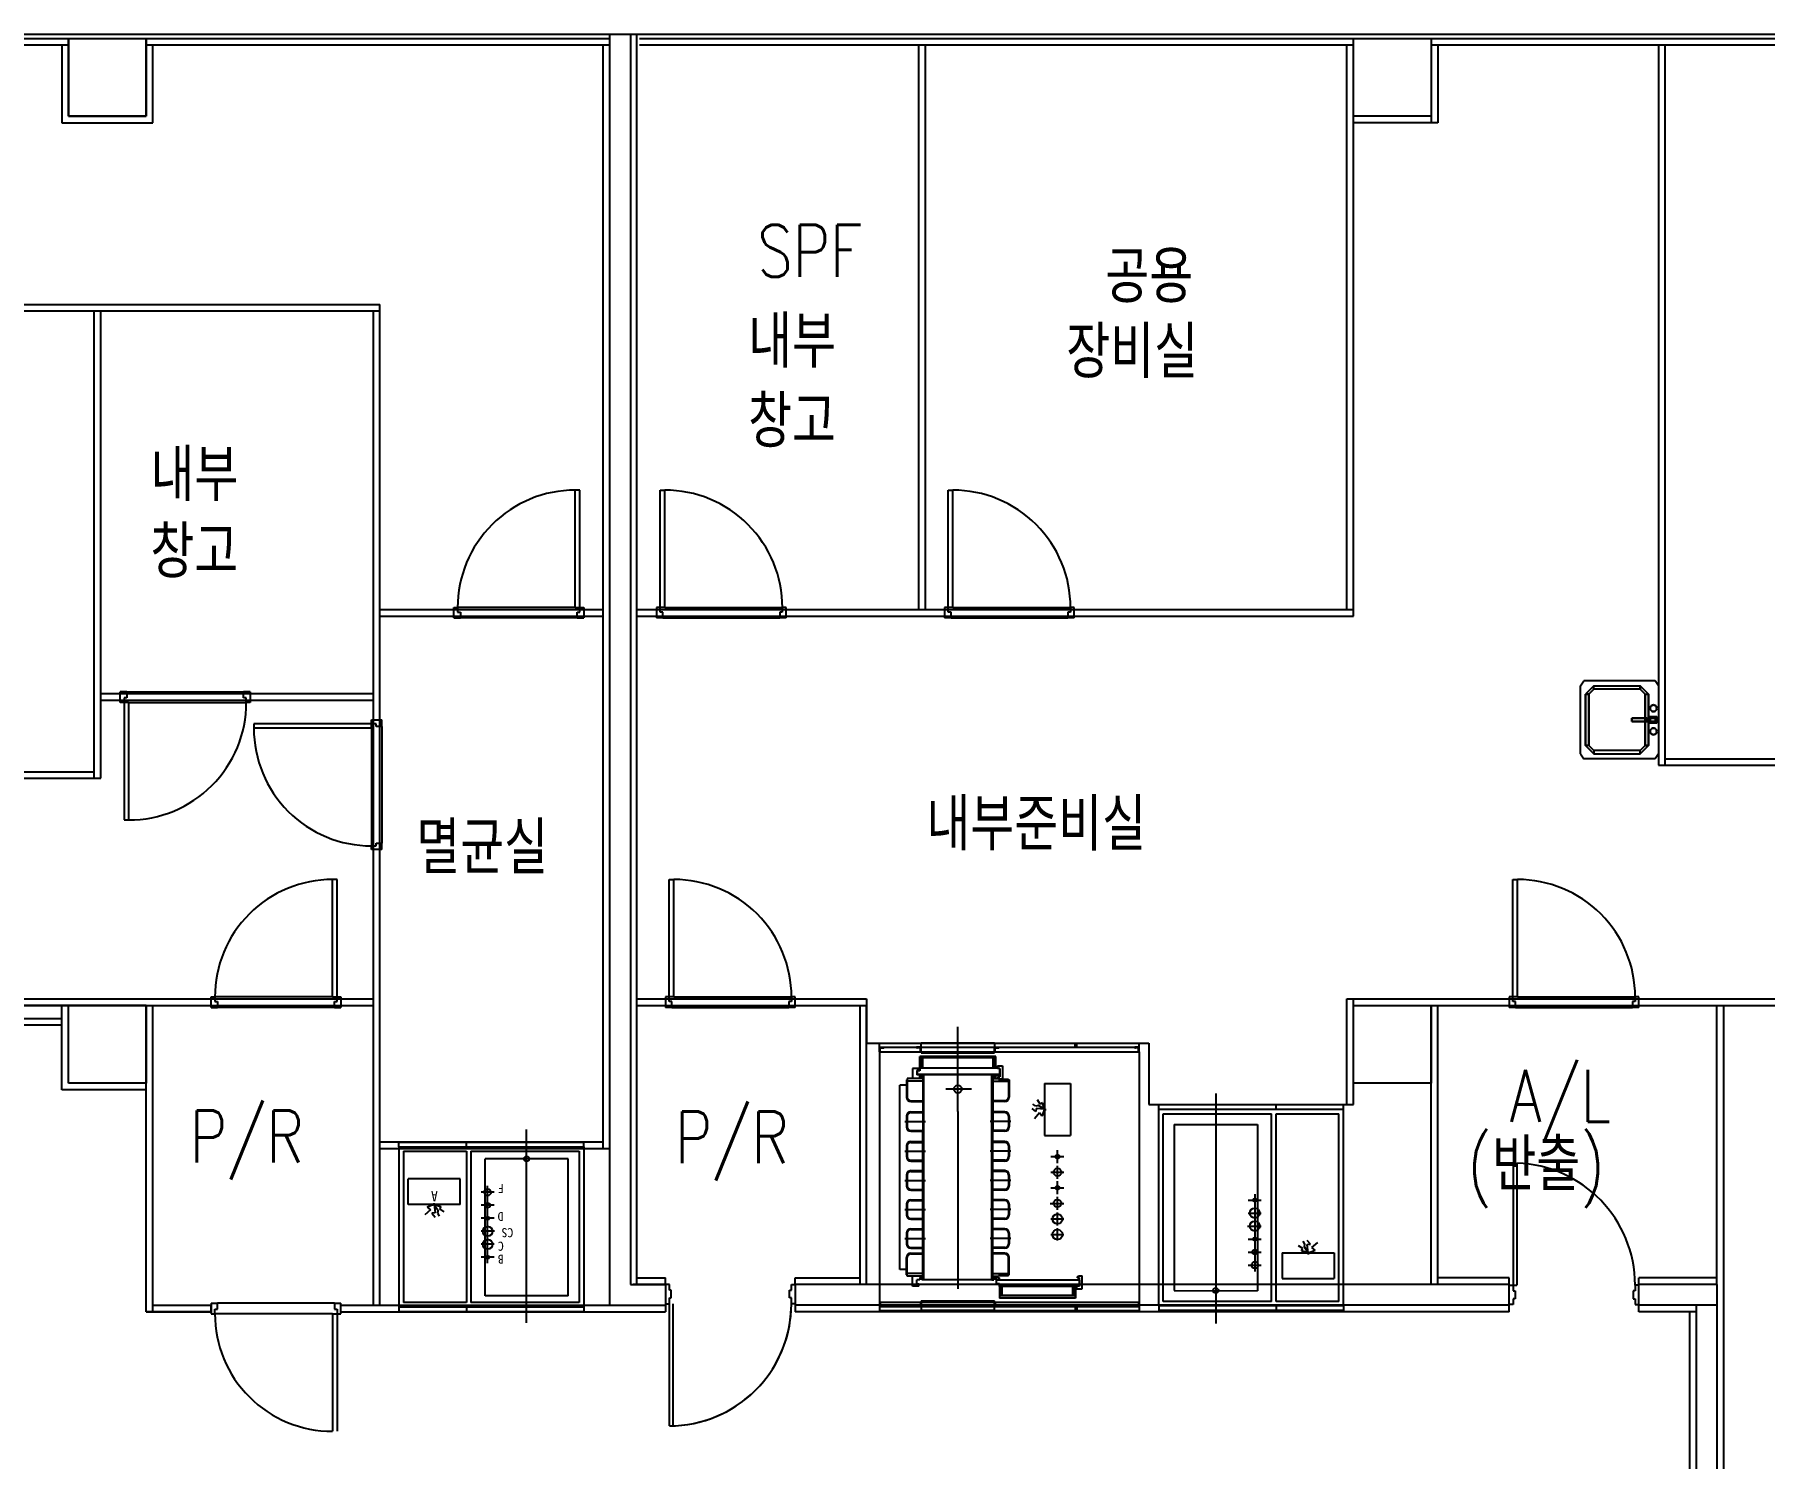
# Model space of a CAD drawing. Header units: millimetres. Extents: x 592430 to 684586, y -483905 to -416366.
# Drawn here: x 640673 to 653999, y -438448 to -427479 of the extents above; entities that cross this region are included whole.
import ezdxf

# ---------------------------------------------------------------- set-up
doc = ezdxf.new("R2010")
doc.units = ezdxf.units.MM
doc.header["$LTSCALE"] = 500
doc.layers.add('동물실', color=9, linetype='Continuous')
doc.styles.add('GHD', font='simple.shx', dxfattribs={"bigfont": 'whgtxt.shx'})
doc.styles.add('TSTYLE4', font='txt', dxfattribs={"width": 0.95, "height": 70})
doc.styles.add('TSTYLE5', font='txt', dxfattribs={"width": 0.95, "height": 80})

# ---------------------------------------------------------------- blocks, each defined once
blk = doc.blocks.new('SINK')
at = {"layer": '동물실'}
for p, q in [((0, 262), (25, 300)), ((25, 300), (575, 300)), ((600, 262), (575, 300)), ((0, 262), (0, -262)), ((76, 198), (140, 262)), ((140, 262), (76, 198)), ((76, -198), (76, 198)), ((102, 198), (76, 198)), ((76, 198), (76, -198)), ((102, 198), (76, 198)), ((140, 236), (102, 198)), ((102, 198), (140, 236)), ((102, 198), (102, -198)), ((102, -198), (102, 198)), ((498, 262), (140, 262)), ((140, 262), (140, 236)), ((498, 262), (140, 262)), ((140, 236), (140, 262)), ((140, 236), (498, 236)), ((140, 236), (498, 236)), ((498, 262), (562, 198)), ((498, 236), (498, 262)), ((498, 262), (562, 198)), ((498, 236), (498, 262)), ((498, 236), (536, 198)), ((536, 198), (498, 236)), ((536, -198), (536, 198)), ((562, 198), (536, 198)), ((536, 198), (536, -198)), ((536, 198), (562, 198)), ((562, 198), (562, -198)), ((562, -198), (562, 198)), ((600, -262), (600, 262)), ((13, 89), (14, 96)), ((14, 96), (13, 89)), ((13, 89), (14, 96)), ((14, 96), (13, 89)), ((14, 82), (13, 89)), ((13, 89), (14, 82)), ((14, 82), (13, 89)), ((13, 89), (14, 82)), ((25, 13), (13, 25)), ((13, 25), (13, -25)), ((76, 25), (13, 25)), ((25, 13), (13, 25)), ((14, 96), (16, 102)), ((16, 102), (14, 96)), ((14, 96), (16, 102)), ((16, 102), (14, 96)), ((16, 76), (14, 82)), ((14, 82), (16, 76)), ((16, 76), (14, 82)), ((14, 82), (16, 76)), ((16, 102), (20, 107)), ((20, 107), (16, 102)), ((16, 102), (20, 107)), ((20, 107), (16, 102)), ((20, 71), (16, 76)), ((16, 76), (20, 71)), ((20, 71), (16, 76)), ((16, 76), (20, 71)), ((20, 107), (25, 111)), ((25, 111), (20, 107)), ((20, 107), (25, 111)), ((25, 111), (20, 107)), ((25, 67), (20, 71)), ((20, 71), (25, 67)), ((25, 67), (20, 71)), ((20, 71), (25, 67)), ((25, 111), (32, 114)), ((32, 114), (25, 111)), ((25, 111), (32, 114)), ((32, 114), (25, 111)), ((32, 64), (25, 67)), ((25, 67), (32, 64)), ((32, 64), (25, 67)), ((25, 67), (32, 64)), ((25, 13), (25, -13)), ((89, 13), (25, 13)), ((25, 13), (25, -13)), ((25, 13), (64, 13)), ((89, 13), (25, 13)), ((32, 114), (38, 115)), ((38, 115), (32, 114)), ((32, 114), (38, 115)), ((38, 115), (32, 114)), ((38, 64), (32, 64)), ((32, 64), (38, 64)), ((38, 64), (32, 64)), ((32, 64), (38, 64)), ((38, 115), (45, 114)), ((45, 114), (38, 115)), ((38, 115), (45, 114)), ((45, 114), (38, 115)), ((38, 64), (45, 64)), ((45, 64), (38, 64)), ((38, 64), (45, 64)), ((45, 64), (38, 64)), ((45, 114), (51, 111)), ((51, 111), (45, 114)), ((45, 114), (51, 111)), ((51, 111), (45, 114)), ((51, 67), (45, 64)), ((45, 64), (51, 67)), ((51, 67), (45, 64)), ((45, 64), (51, 67)), ((51, 111), (56, 107)), ((56, 107), (51, 111)), ((51, 111), (56, 107)), ((56, 107), (51, 111)), ((56, 71), (51, 67)), ((51, 67), (56, 71)), ((56, 71), (51, 67)), ((51, 67), (56, 71)), ((56, 107), (60, 102)), ((60, 102), (56, 107)), ((56, 107), (60, 102)), ((60, 102), (56, 107)), ((60, 76), (56, 71)), ((56, 71), (60, 76)), ((60, 76), (56, 71)), ((56, 71), (60, 76)), ((60, 102), (63, 96)), ((63, 96), (60, 102)), ((60, 102), (63, 96)), ((63, 96), (60, 102)), ((63, 82), (60, 76)), ((60, 76), (63, 82)), ((63, 82), (60, 76)), ((60, 76), (63, 82)), ((63, 96), (64, 89)), ((64, 89), (63, 96)), ((63, 96), (64, 89)), ((64, 89), (63, 96)), ((64, 89), (63, 82)), ((63, 82), (64, 89)), ((64, 89), (63, 82)), ((63, 82), (64, 89)), ((76, 25), (64, 13)), ((64, 13), (76, 25)), ((64, 13), (64, -13)), ((102, 13), (64, 13)), ((64, 13), (64, -13)), ((102, 13), (64, 13)), ((76, -25), (76, 25)), ((89, 13), (204, 13)), ((89, -13), (89, 13)), ((89, -13), (89, 13)), ((89, 13), (102, 13)), ((102, 13), (89, 13)), ((89, 13), (204, 13)), ((102, 13), (204, 13)), ((102, 13), (102, -13)), ((102, -13), (102, 13)), ((204, 13), (102, 13)), ((204, 13), (204, -13)), ((204, 13), (204, -13)), ((204, -13), (204, 13)), ((204, 13), (204, -13)), ((25, -13), (13, -25)), ((25, -13), (13, -25)), ((13, -25), (76, -25)), ((13, -89), (14, -82)), ((14, -82), (13, -89)), ((13, -89), (14, -82)), ((14, -82), (13, -89)), ((14, -96), (13, -89)), ((13, -89), (14, -96)), ((14, -96), (13, -89)), ((13, -89), (14, -96)), ((14, -82), (16, -76)), ((16, -76), (14, -82)), ((14, -82), (16, -76)), ((16, -76), (14, -82)), ((16, -102), (14, -96)), ((14, -96), (16, -102)), ((16, -102), (14, -96)), ((14, -96), (16, -102)), ((16, -76), (20, -71)), ((20, -71), (16, -76)), ((16, -76), (20, -71)), ((20, -71), (16, -76)), ((20, -107), (16, -102)), ((16, -102), (20, -107)), ((20, -107), (16, -102)), ((16, -102), (20, -107)), ((20, -71), (25, -67)), ((25, -67), (20, -71)), ((20, -71), (25, -67)), ((25, -67), (20, -71)), ((25, -111), (20, -107)), ((20, -107), (25, -111)), ((25, -111), (20, -107)), ((20, -107), (25, -111)), ((25, -13), (89, -13)), ((25, -13), (64, -13)), ((89, -13), (25, -13)), ((25, -67), (32, -64)), ((32, -64), (25, -67)), ((25, -67), (32, -64)), ((32, -64), (25, -67)), ((32, -114), (25, -111)), ((25, -111), (32, -114)), ((32, -114), (25, -111)), ((25, -111), (32, -114)), ((32, -64), (38, -64)), ((38, -64), (32, -64)), ((32, -64), (38, -64)), ((38, -64), (32, -64)), ((38, -115), (32, -114)), ((32, -114), (38, -115)), ((38, -115), (32, -114)), ((32, -114), (38, -115)), ((38, -64), (45, -64)), ((45, -64), (38, -64)), ((38, -64), (45, -64)), ((45, -64), (38, -64)), ((45, -114), (38, -115)), ((38, -115), (45, -114)), ((45, -114), (38, -115)), ((38, -115), (45, -114)), ((45, -64), (51, -67)), ((51, -67), (45, -64)), ((45, -64), (51, -67)), ((51, -67), (45, -64)), ((51, -111), (45, -114)), ((45, -114), (51, -111)), ((51, -111), (45, -114)), ((45, -114), (51, -111)), ((51, -67), (56, -71)), ((56, -71), (51, -67)), ((51, -67), (56, -71)), ((56, -71), (51, -67)), ((56, -107), (51, -111)), ((51, -111), (56, -107)), ((56, -107), (51, -111)), ((51, -111), (56, -107)), ((56, -71), (60, -76)), ((60, -76), (56, -71)), ((56, -71), (60, -76)), ((60, -76), (56, -71)), ((60, -102), (56, -107)), ((56, -107), (60, -102)), ((60, -102), (56, -107)), ((56, -107), (60, -102)), ((60, -76), (63, -82)), ((63, -82), (60, -76)), ((60, -76), (63, -82)), ((63, -82), (60, -76)), ((63, -96), (60, -102)), ((60, -102), (63, -96)), ((63, -96), (60, -102)), ((60, -102), (63, -96)), ((63, -82), (64, -89)), ((63, -82), (64, -89)), ((64, -89), (63, -82)), ((63, -82), (64, -89)), ((64, -89), (63, -96)), ((63, -96), (64, -89)), ((64, -89), (63, -96)), ((63, -96), (64, -89)), ((64, -13), (76, -25)), ((76, -25), (64, -13)), ((64, -13), (102, -13)), ((64, -13), (102, -13)), ((204, -13), (89, -13)), ((102, -13), (89, -13)), ((89, -13), (204, -13)), ((102, -13), (89, -13)), ((204, -13), (102, -13)), ((204, -13), (102, -13)), ((0, -262), (25, -300)), ((140, -262), (76, -198)), ((76, -198), (102, -198)), ((76, -198), (140, -262)), ((102, -198), (76, -198)), ((102, -198), (140, -236)), ((140, -236), (102, -198)), ((140, -236), (498, -236)), ((140, -262), (140, -236)), ((140, -236), (498, -236)), ((140, -262), (140, -236)), ((498, -262), (140, -262)), ((498, -262), (140, -262)), ((562, -198), (498, -262)), ((498, -236), (536, -198)), ((498, -262), (562, -198)), ((536, -198), (498, -236)), ((498, -236), (498, -262)), ((498, -236), (498, -262)), ((536, -198), (562, -198)), ((536, -198), (562, -198)), ((600, -262), (575, -300)), ((25, -300), (575, -300))]:
    blk.add_line(p, q, dxfattribs=at)

msp = doc.modelspace()

# ---------------------------------------------------------------- linework, layer by layer
at = {"layer": '동물실', "color": 251}
for p, q in [((660283, -427479), (624833, -427479)), ((631633, -427508), (640933, -427508)), ((640933, -427508), (640933, -428108)), ((640933, -427508), (641533, -427508)), ((640933, -428108), (640933, -427508)), ((641533, -427508), (645103, -427508)), ((641533, -428108), (641533, -427508)), ((641533, -427508), (641533, -428108)), ((645103, -427479), (645103, -437268)), ((645263, -427479), (645263, -437108)), ((645313, -437108), (645313, -427479)), ((645333, -427508), (650833, -427508)), ((650833, -431958), (650833, -427508)), ((650833, -427508), (651433, -427508)), ((650833, -428108), (650833, -427508)), ((650833, -427508), (651433, -427508)), ((650833, -428108), (650833, -427508)), ((651433, -427508), (660733, -427508)), ((651433, -427508), (651433, -428158)), ((651433, -427508), (651433, -428108)), ((651433, -427508), (651433, -428108)), ((631633, -427558), (640933, -427558)), ((640883, -427558), (640883, -428158)), ((641533, -427558), (645103, -427558)), ((641583, -428158), (641583, -427558)), ((645053, -436062), (645053, -427558)), ((645333, -427558), (650833, -427558)), ((647483, -427558), (647483, -431908)), ((647533, -427558), (647533, -431908)), ((650783, -431908), (650783, -427558)), ((651433, -427558), (660733, -427558)), ((651483, -427558), (651483, -428158)), ((653183, -427558), (653183, -433108)), ((653233, -427558), (653233, -433108)), ((640883, -428158), (641583, -428158)), ((640933, -428108), (641533, -428108)), ((641533, -428108), (640933, -428108)), ((651433, -428108), (650833, -428108)), ((651433, -428108), (650833, -428108)), ((651433, -428108), (650833, -428108)), ((651483, -428158), (650833, -428158)), ((624883, -429608), (643333, -429608)), ((630483, -429558), (643333, -429558)), ((641133, -433208), (641133, -429608)), ((641183, -433208), (641183, -429608)), ((643283, -437268), (643283, -429608)), ((643333, -437268), (643333, -429558)), ((644838, -431893), (644838, -430988)), ((644873, -430988), (644838, -430988)), ((644873, -431893), (644873, -430988)), ((645492, -431893), (645492, -430988)), ((645492, -430988), (645527, -430988)), ((645527, -431893), (645527, -430988)), ((647712, -431893), (647712, -430988)), ((647712, -430988), (647747, -430988)), ((647747, -431893), (647747, -430988)), ((643333, -431908), (645053, -431908)), ((643903, -431893), (643932, -431893)), ((643903, -431973), (643903, -431893)), ((643903, -431958), (643903, -431908)), ((643932, -431893), (643932, -431929)), ((644838, -431893), (643932, -431893)), ((644838, -431893), (644873, -431893)), ((644873, -431893), (644903, -431893)), ((644873, -431929), (644873, -431893)), ((644903, -431893), (644903, -431973)), ((644903, -431908), (644903, -431958)), ((644903, -431908), (644903, -431958)), ((645313, -431908), (650833, -431908)), ((645492, -431893), (645463, -431893)), ((645463, -431893), (645463, -431973)), ((645463, -431908), (645463, -431958)), ((645463, -431908), (645463, -431958)), ((645492, -431929), (645492, -431893)), ((645527, -431893), (645492, -431893)), ((645527, -431893), (646433, -431893)), ((646433, -431893), (646433, -431929)), ((646463, -431893), (646433, -431893)), ((646463, -431973), (646463, -431893)), ((646463, -431958), (646463, -431908)), ((647712, -431893), (647683, -431893)), ((647683, -431893), (647683, -431973)), ((647683, -431908), (647683, -431958)), ((647683, -431908), (647683, -431958)), ((647712, -431929), (647712, -431893)), ((647747, -431893), (647712, -431893)), ((647747, -431893), (648653, -431893)), ((648653, -431893), (648653, -431929)), ((648683, -431893), (648653, -431893)), ((648683, -431973), (648683, -431893)), ((648683, -431958), (648683, -431908)), ((643333, -431958), (645053, -431958)), ((643903, -431973), (643953, -431973)), ((643932, -431929), (643953, -431929)), ((643932, -431929), (643953, -431929)), ((643953, -431929), (643953, -431973)), ((644853, -431973), (643953, -431973)), ((644853, -431929), (644873, -431929)), ((644853, -431973), (644853, -431929)), ((644853, -431973), (644903, -431973)), ((645313, -431958), (650833, -431958)), ((645513, -431973), (645463, -431973)), ((645513, -431929), (645492, -431929)), ((645513, -431973), (645513, -431929)), ((645513, -431973), (646413, -431973)), ((646413, -431929), (646413, -431973)), ((646433, -431929), (646413, -431929)), ((646433, -431929), (646413, -431929)), ((646463, -431973), (646413, -431973)), ((647733, -431973), (647683, -431973)), ((647733, -431929), (647712, -431929)), ((647733, -431973), (647733, -431929)), ((647733, -431973), (648633, -431973)), ((648633, -431929), (648633, -431973)), ((648653, -431929), (648633, -431929)), ((648653, -431929), (648633, -431929)), ((648683, -431973), (648633, -431973)), ((643283, -432558), (641183, -432558)), ((641333, -432623), (641333, -432543)), ((641383, -432543), (641333, -432543)), ((641333, -432608), (641333, -432558)), ((641333, -432608), (641333, -432558)), ((641383, -432543), (641383, -432588)), ((641383, -432543), (642283, -432543)), ((642283, -432588), (642283, -432543)), ((642333, -432543), (642283, -432543)), ((642333, -432543), (642333, -432623)), ((642333, -432558), (642333, -432608)), ((643283, -432608), (641183, -432608)), ((641362, -432623), (641333, -432623)), ((641362, -432588), (641362, -432623)), ((641383, -432588), (641362, -432588)), ((641362, -432623), (641362, -433529)), ((641397, -432623), (641362, -432623)), ((641397, -432623), (641397, -433529)), ((641397, -432623), (642303, -432623)), ((642303, -432588), (642283, -432588)), ((642303, -432588), (642283, -432588)), ((642303, -432623), (642303, -432588)), ((642333, -432623), (642303, -432623)), ((643268, -432788), (642363, -432788)), ((642363, -432788), (642363, -432823)), ((643268, -432823), (642363, -432823)), ((643268, -432788), (643268, -432758)), ((643268, -432758), (643348, -432758)), ((643304, -432788), (643268, -432788)), ((643268, -432823), (643268, -432788)), ((643268, -432823), (643268, -433729)), ((643283, -432758), (643333, -432758)), ((643283, -432758), (643333, -432758)), ((643304, -432808), (643304, -432788)), ((643348, -432808), (643304, -432808)), ((643348, -432808), (643348, -432758)), ((643348, -432808), (643348, -433709)), ((653183, -433108), (677133, -433108)), ((653233, -433058), (677133, -433058)), ((634833, -433158), (641133, -433158)), ((634833, -433208), (641183, -433208)), ((641362, -433529), (641397, -433529)), ((643268, -433729), (643304, -433729)), ((643268, -433758), (643268, -433729)), ((643348, -433758), (643268, -433758)), ((643333, -433758), (643283, -433758)), ((643304, -433709), (643348, -433709)), ((643304, -433729), (643304, -433709)), ((643304, -433729), (643304, -433709)), ((643348, -433758), (643348, -433709)), ((642968, -434893), (642968, -433988)), ((643003, -433988), (642968, -433988)), ((643003, -434893), (643003, -433988)), ((645562, -434893), (645562, -433988)), ((645562, -433988), (645597, -433988)), ((645597, -434893), (645597, -433988)), ((652062, -434893), (652062, -433988)), ((652062, -433988), (652097, -433988)), ((652097, -434893), (652097, -433988)), ((626033, -434908), (643283, -434908)), ((626033, -434958), (643283, -434958)), ((640933, -434958), (637933, -434958)), ((640883, -435558), (640883, -434958)), ((640883, -435608), (640883, -434958)), ((641533, -434958), (640933, -434958)), ((640933, -434958), (643283, -434958)), ((640933, -434958), (643283, -434958)), ((640933, -434958), (641533, -434958)), ((640933, -435558), (640933, -434958)), ((640933, -434958), (641533, -434958)), ((640933, -435558), (640933, -434958)), ((641533, -435558), (641533, -434958)), ((641533, -434958), (641533, -435558)), ((641533, -434958), (641533, -435558)), ((641583, -437318), (641583, -434958)), ((642033, -434893), (642062, -434893)), ((642033, -434973), (642033, -434893)), ((642033, -434958), (642033, -434908)), ((642033, -434973), (642083, -434973)), ((642062, -434893), (642062, -434929)), ((642968, -434893), (642062, -434893)), ((642062, -434929), (642083, -434929)), ((642062, -434929), (642083, -434929)), ((642083, -434929), (642083, -434973)), ((642983, -434973), (642083, -434973)), ((642968, -434893), (643003, -434893)), ((642983, -434929), (643003, -434929)), ((642983, -434973), (642983, -434929)), ((642983, -434973), (643033, -434973)), ((643003, -434893), (643033, -434893)), ((643003, -434929), (643003, -434893)), ((643033, -434893), (643033, -434973)), ((643033, -434908), (643033, -434958)), ((643033, -434908), (643033, -434958)), ((645313, -434908), (647083, -434908)), ((645313, -434958), (647083, -434958)), ((645313, -434958), (647083, -434958)), ((645562, -434893), (645533, -434893)), ((645533, -434893), (645533, -434973)), ((645533, -434908), (645533, -434958)), ((645533, -434908), (645533, -434958)), ((645583, -434973), (645533, -434973)), ((645562, -434929), (645562, -434893)), ((645597, -434893), (645562, -434893)), ((645583, -434929), (645562, -434929)), ((645583, -434973), (645583, -434929)), ((645583, -434973), (646483, -434973)), ((645597, -434893), (646503, -434893)), ((646483, -434929), (646483, -434973)), ((646503, -434929), (646483, -434929)), ((646503, -434929), (646483, -434929)), ((646533, -434973), (646483, -434973)), ((646503, -434893), (646503, -434929)), ((646533, -434893), (646503, -434893)), ((646533, -434973), (646533, -434893)), ((646533, -434958), (646533, -434908)), ((647033, -437108), (647033, -434958)), ((647033, -437108), (647033, -434958)), ((647083, -434908), (647083, -435250)), ((647083, -437108), (647083, -434958)), ((650783, -434908), (651483, -434908)), ((650783, -435722), (650783, -434908)), ((650783, -435722), (650783, -434908)), ((650833, -435722), (650833, -434908)), ((650833, -435722), (650833, -434908)), ((650833, -434958), (651483, -434958)), ((650833, -434958), (651483, -434958)), ((650833, -434958), (651433, -434958)), ((650833, -435558), (650833, -434958)), ((650833, -434958), (651433, -434958)), ((650833, -435558), (650833, -434958)), ((651433, -437108), (651433, -434958)), ((651433, -434958), (651433, -435558)), ((651433, -434958), (651433, -435558)), ((651433, -434959), (661333, -434959)), ((651483, -434908), (676533, -434908)), ((651483, -437108), (651483, -434958)), ((652062, -434893), (652033, -434893)), ((652033, -434893), (652033, -434973)), ((652033, -434908), (652033, -434958)), ((652033, -434908), (652033, -434958)), ((652083, -434973), (652033, -434973)), ((652062, -434929), (652062, -434893)), ((652097, -434893), (652062, -434893)), ((652083, -434929), (652062, -434929)), ((652083, -434973), (652083, -434929)), ((652083, -434973), (652983, -434973)), ((652097, -434893), (653003, -434893)), ((652983, -434929), (652983, -434973)), ((653003, -434929), (652983, -434929)), ((653003, -434929), (652983, -434929)), ((653033, -434973), (652983, -434973)), ((653003, -434893), (653003, -434929)), ((653033, -434893), (653003, -434893)), ((653033, -434973), (653033, -434893)), ((653033, -434958), (653033, -434908)), ((653633, -437108), (653633, -434959)), ((653683, -434958), (653683, -444508)), ((631683, -435058), (640883, -435058)), ((631683, -435108), (640883, -435108)), ((647785, -435775), (647785, -435124)), ((647083, -435250), (649258, -435250)), ((647183, -435315), (647183, -435250)), ((647183, -435250), (647503, -435250)), ((647183, -435315), (647183, -435280)), ((647183, -435280), (647218, -435280)), ((647183, -435315), (649183, -435315)), ((647183, -435315), (647183, -437243)), ((647188, -435310), (647188, -435285)), ((647188, -435285), (647213, -435285)), ((647218, -435280), (649133, -435280)), ((647503, -435280), (647468, -435280)), ((647498, -435285), (647473, -435285)), ((647493, -435461), (647493, -435351)), ((648079, -435351), (647493, -435351)), ((647494, -435461), (647494, -435352)), ((648077, -435352), (647494, -435352)), ((647494, -435442), (647494, -435362)), ((648077, -435362), (647494, -435362)), ((647498, -435310), (647498, -435285)), ((647503, -435323), (647503, -435250)), ((648068, -435250), (647503, -435250)), ((647503, -435315), (647503, -435280)), ((647503, -435323), (648068, -435323)), ((647504, -435362), (647504, -435442)), ((647514, -435362), (647504, -435362)), ((647514, -435362), (647514, -435442)), ((648057, -435442), (648057, -435362)), ((648067, -435362), (648057, -435362)), ((648067, -435442), (648067, -435362)), ((648068, -435250), (648068, -435323)), ((648068, -435250), (648690, -435250)), ((648068, -435315), (648068, -435280)), ((648068, -435280), (648103, -435280)), ((648073, -435310), (648073, -435285)), ((648073, -435285), (648098, -435285)), ((648077, -435442), (648077, -435352)), ((648077, -435442), (648077, -435362)), ((648079, -435442), (648079, -435351)), ((648690, -435280), (648690, -435250)), ((648703, -435250), (649183, -435250)), ((648703, -435280), (648703, -435250)), ((649133, -435280), (649183, -435280)), ((649183, -435280), (649148, -435280)), ((649178, -435285), (649153, -435285)), ((649178, -435310), (649178, -435285)), ((649183, -435315), (649183, -435250)), ((649183, -435315), (649183, -435280)), ((649183, -435315), (649183, -437243)), ((649258, -435250), (649258, -435722)), ((647484, -435443), (647437, -435443)), ((647437, -435443), (647437, -435522)), ((647469, -435460), (647469, -435493)), ((647484, -435460), (647469, -435460)), ((647494, -435493), (647469, -435493)), ((647494, -435461), (647471, -435461)), ((647471, -435461), (647471, -435491)), ((648110, -435491), (647471, -435491)), ((647484, -435443), (647484, -435460)), ((648090, -435442), (647494, -435442)), ((647494, -435442), (647494, -435461)), ((647494, -435510), (647494, -435493)), ((647507, -435510), (647494, -435510)), ((647515, -435493), (647507, -435493)), ((647507, -435510), (647507, -435493)), ((647523, -435493), (647515, -435493)), ((647515, -435493), (647515, -435928)), ((647515, -435493), (647515, -435522)), ((648048, -435493), (647523, -435493)), ((647523, -437072), (647523, -435493)), ((648048, -435493), (648056, -435493)), ((648048, -437072), (648048, -435493)), ((648056, -435493), (648056, -435928)), ((648056, -435493), (648056, -435522)), ((648056, -435493), (648064, -435493)), ((648064, -435510), (648064, -435493)), ((648064, -435510), (648077, -435510)), ((648077, -435493), (648107, -435493)), ((648077, -435510), (648077, -435493)), ((648090, -435423), (648090, -435445)), ((648090, -435423), (648130, -435423)), ((648090, -435445), (648090, -435442)), ((648110, -435445), (648090, -435445)), ((648110, -435445), (648090, -435445)), ((648091, -435508), (648091, -435522)), ((648091, -435508), (648107, -435508)), ((648094, -435509), (648094, -435515)), ((648094, -435509), (648110, -435509)), ((648107, -435493), (648107, -435508)), ((648110, -435445), (648110, -435509)), ((648110, -435491), (648110, -435445)), ((648130, -435423), (648130, -435523)), ((641533, -435608), (640883, -435608)), ((641533, -435558), (640933, -435558)), ((641533, -435558), (640933, -435558)), ((641533, -437318), (641533, -435558)), ((641533, -437318), (641533, -435558)), ((641533, -435558), (641533, -435558)), ((647389, -435572), (647339, -435572)), ((647339, -436993), (647339, -435572)), ((647389, -435532), (647389, -435664)), ((647395, -435532), (647389, -435532)), ((647395, -435522), (647395, -435541)), ((647515, -435522), (647395, -435522)), ((647395, -435532), (647395, -435664)), ((647515, -435541), (647395, -435541)), ((647515, -435522), (647437, -435522)), ((647515, -435522), (647515, -435541)), ((647890, -435603), (647693, -435603)), ((648056, -435522), (648091, -435522)), ((648056, -435522), (648056, -435541)), ((648056, -435522), (648099, -435522)), ((648056, -435541), (648176, -435541)), ((648094, -435515), (648102, -435523)), ((648099, -435522), (648099, -435526)), ((648099, -435526), (648176, -435526)), ((648102, -435523), (648130, -435523)), ((648176, -435526), (648176, -435541)), ((648176, -435532), (648176, -435664)), ((648176, -435532), (648182, -435532)), ((648182, -435532), (648182, -435664)), ((648453, -435559), (648653, -435559)), ((648453, -435559), (648453, -435959)), ((648653, -435559), (648653, -435959)), ((649773, -435637), (649773, -437408)), ((651433, -435558), (650833, -435558)), ((651433, -435558), (650833, -435558)), ((647423, -435692), (647515, -435692)), ((647423, -435698), (647515, -435698)), ((647423, -435778), (647515, -435778)), ((647785, -435775), (647785, -437141)), ((648148, -435692), (648056, -435692)), ((648148, -435698), (648056, -435698)), ((648148, -435778), (648056, -435778)), ((648387, -435776), (648358, -435752)), ((648387, -435734), (648364, -435720)), ((648407, -435729), (648387, -435734)), ((648390, -435751), (648387, -435776)), ((648453, -435758), (648390, -435751)), ((648421, -435718), (648399, -435685)), ((648453, -435758), (648407, -435729)), ((648438, -435708), (648421, -435718)), ((648453, -435758), (648433, -435811)), ((648453, -435758), (648438, -435708)), ((648453, -435759), (648465, -435759)), ((649258, -435722), (650833, -435722)), ((649333, -437273), (649333, -435722)), ((649333, -435722), (650757, -435722)), ((649333, -435757), (650757, -435757)), ((650237, -435757), (650237, -435722)), ((650757, -437273), (650757, -435722)), ((644463, -437404), (644463, -435913)), ((647377, -435853), (647536, -435853)), ((647389, -435812), (647389, -435894)), ((647395, -435812), (647395, -435894)), ((647423, -435784), (647515, -435784)), ((648194, -435853), (648035, -435853)), ((648148, -435784), (648056, -435784)), ((648176, -435812), (648176, -435894)), ((648182, -435812), (648182, -435894)), ((648414, -435786), (648375, -435832)), ((648433, -435811), (648414, -435786)), ((649368, -437238), (649368, -435792)), ((649368, -435792), (650202, -435792)), ((649453, -435876), (649453, -437155)), ((649453, -435876), (650093, -435876)), ((650093, -435876), (650093, -437156)), ((650202, -437238), (650202, -435792)), ((650237, -437238), (650237, -435792)), ((650237, -435792), (650722, -435792)), ((650722, -437238), (650722, -435792)), ((645053, -436012), (643333, -436012)), ((643479, -436012), (644903, -436012)), ((643479, -436047), (643479, -436012)), ((643999, -436047), (643999, -436012)), ((644903, -436047), (644903, -436012)), ((647389, -436041), (647389, -436123)), ((647395, -436041), (647395, -436123)), ((647423, -435922), (647515, -435922)), ((647423, -435928), (647515, -435928)), ((647423, -436007), (647515, -436007)), ((647423, -436013), (647515, -436013)), ((647515, -437072), (647515, -435928)), ((648148, -435922), (648056, -435922)), ((648056, -437072), (648056, -435928)), ((648148, -435928), (648056, -435928)), ((648148, -436007), (648056, -436007)), ((648148, -436013), (648056, -436013)), ((648176, -436041), (648176, -436123)), ((648182, -436041), (648182, -436123)), ((648453, -435959), (648653, -435959)), ((645103, -436062), (643333, -436062)), ((643479, -436047), (644903, -436047)), ((643479, -436047), (643479, -437318)), ((643514, -436082), (643999, -436082)), ((643514, -436082), (643514, -437248)), ((643999, -436082), (643999, -437248)), ((644034, -436082), (644034, -437248)), ((644034, -436082), (644868, -436082)), ((644143, -437196), (644143, -436140)), ((644783, -436141), (644143, -436140)), ((644783, -437196), (644783, -436141)), ((644868, -436082), (644868, -437248)), ((644903, -436047), (644903, -437318)), ((647377, -436082), (647536, -436082)), ((647423, -436151), (647515, -436151)), ((647423, -436157), (647515, -436157)), ((648194, -436082), (648035, -436082)), ((648148, -436151), (648056, -436151)), ((648148, -436157), (648056, -436157)), ((648503, -436123), (648603, -436123)), ((648553, -436173), (648553, -436073)), ((652063, -436173), (652063, -437113)), ((652093, -436173), (652093, -437113)), ((643551, -436493), (643551, -436293)), ((643951, -436293), (643551, -436293)), ((643951, -436493), (643951, -436293)), ((647377, -436306), (647536, -436306)), ((647389, -436265), (647389, -436347)), ((647395, -436265), (647395, -436347)), ((647423, -436231), (647515, -436231)), ((647423, -436237), (647515, -436237)), ((648194, -436306), (648035, -436306)), ((648148, -436231), (648056, -436231)), ((648148, -436237), (648056, -436237)), ((648176, -436265), (648176, -436347)), ((648182, -436265), (648182, -436347)), ((648503, -436243), (648603, -436243)), ((648553, -436293), (648553, -436193)), ((652063, -436193), (652093, -436193)), ((644213, -436398), (644113, -436398)), ((644163, -436448), (644163, -436348)), ((647423, -436375), (647515, -436375)), ((647423, -436381), (647515, -436381)), ((648148, -436375), (648056, -436375)), ((648148, -436381), (648056, -436381)), ((648503, -436363), (648603, -436363)), ((648553, -436413), (648553, -436313)), ((648553, -436533), (648553, -436433)), ((650073, -436413), (650073, -436508)), ((643951, -436493), (643551, -436493)), ((643724, -436533), (643678, -436571)), ((643751, -436493), (643698, -436513)), ((643698, -436513), (643724, -436533)), ((643759, -436556), (643734, -436559)), ((643734, -436559), (643758, -436589)), ((643751, -436493), (643751, -436481)), ((643751, -436493), (643802, -436508)), ((643751, -436493), (643781, -436539)), ((643751, -436493), (643759, -436556)), ((643781, -436539), (643776, -436559)), ((643776, -436559), (643790, -436582)), ((643802, -436508), (643792, -436525)), ((643792, -436525), (643825, -436547)), ((644213, -436498), (644113, -436498)), ((644163, -436548), (644163, -436448)), ((644163, -436648), (644163, -436548)), ((647377, -436530), (647536, -436530)), ((647389, -436489), (647389, -436571)), ((647395, -436489), (647395, -436571)), ((647423, -436455), (647515, -436455)), ((647423, -436461), (647515, -436461)), ((648194, -436530), (648035, -436530)), ((648148, -436455), (648056, -436455)), ((648148, -436461), (648056, -436461)), ((648176, -436489), (648176, -436571)), ((648182, -436489), (648182, -436571)), ((648498, -436483), (648603, -436483)), ((648553, -436653), (648553, -436553)), ((650023, -436458), (650123, -436458)), ((650023, -436558), (650123, -436558)), ((650073, -436508), (650073, -436608)), ((644213, -436598), (644113, -436598)), ((644217, -436698), (644113, -436698)), ((644163, -436748), (644163, -436648)), ((647423, -436599), (647515, -436599)), ((647423, -436605), (647515, -436605)), ((647423, -436679), (647515, -436679)), ((647423, -436685), (647515, -436685)), ((648148, -436599), (648056, -436599)), ((648148, -436605), (648056, -436605)), ((648148, -436679), (648056, -436679)), ((648148, -436685), (648056, -436685)), ((648503, -436603), (648603, -436603)), ((648553, -436769), (648553, -436673)), ((650018, -436658), (650123, -436658)), ((650073, -436608), (650073, -436708)), ((650073, -436708), (650073, -436808)), ((644213, -436798), (644113, -436798)), ((644163, -436848), (644163, -436748)), ((647377, -436754), (647536, -436754)), ((647389, -436713), (647389, -436795)), ((647395, -436713), (647395, -436795)), ((647423, -436823), (647515, -436823)), ((647423, -436829), (647515, -436829)), ((648194, -436754), (648035, -436754)), ((648148, -436823), (648056, -436823)), ((648148, -436829), (648056, -436829)), ((648176, -436713), (648176, -436795)), ((648182, -436713), (648182, -436795)), ((648503, -436723), (648603, -436723)), ((650023, -436758), (650123, -436758)), ((650073, -436808), (650073, -436908)), ((650444, -436832), (650411, -436810)), ((650434, -436849), (650444, -436832)), ((650460, -436798), (650446, -436774)), ((650455, -436818), (650460, -436798)), ((650485, -436864), (650455, -436818)), ((650477, -436801), (650502, -436798)), ((650485, -436864), (650477, -436801)), ((650502, -436798), (650478, -436768)), ((650485, -436864), (650538, -436844)), ((650512, -436824), (650558, -436785)), ((650538, -436844), (650512, -436824)), ((644213, -436898), (644113, -436898)), ((644163, -436944), (644163, -436848)), ((647389, -437033), (647389, -436901)), ((647395, -437033), (647395, -436901)), ((647423, -436867), (647515, -436867)), ((647423, -436873), (647515, -436873)), ((648148, -436867), (648056, -436867)), ((648148, -436873), (648056, -436873)), ((648176, -437033), (648176, -436901)), ((648182, -437033), (648182, -436901)), ((650023, -436858), (650123, -436858)), ((650023, -436958), (650123, -436958)), ((650073, -436908), (650073, -437008)), ((650285, -436863), (650285, -437063)), ((650285, -436863), (650685, -436863)), ((650485, -436864), (650434, -436849)), ((650485, -436863), (650485, -436876)), ((650685, -436863), (650685, -437063)), ((645263, -437108), (645533, -437108)), ((645263, -437108), (645263, -437108)), ((645533, -437108), (645283, -437108)), ((645283, -437108), (645533, -437108)), ((645533, -437108), (645283, -437108)), ((645313, -437058), (645533, -437058)), ((645313, -437058), (645533, -437058)), ((645533, -437108), (645533, -437058)), ((645533, -437107), (645533, -437257)), ((645563, -437107), (645533, -437107)), ((645533, -437107), (645533, -437268)), ((645563, -437107), (645533, -437107)), ((645563, -437152), (645563, -437107)), ((645563, -437152), (645563, -437107)), ((646503, -437152), (646503, -437107)), ((646503, -437107), (646533, -437107)), ((646503, -437152), (646503, -437107)), ((646503, -437107), (646533, -437107)), ((646533, -437058), (647033, -437058)), ((646533, -437108), (646533, -437058)), ((652033, -437108), (646533, -437108)), ((646533, -437108), (646533, -437268)), ((652033, -437108), (646633, -437108)), ((652033, -437108), (646633, -437108)), ((647389, -436993), (647339, -436993)), ((647395, -437033), (647389, -437033)), ((647395, -437043), (647395, -437024)), ((647515, -437024), (647395, -437024)), ((647515, -437043), (647395, -437043)), ((647437, -437122), (647437, -437043)), ((647515, -437043), (647437, -437043)), ((647494, -437072), (647469, -437072)), ((647469, -437105), (647469, -437072)), ((647484, -437105), (647469, -437105)), ((647484, -437122), (647484, -437105)), ((647494, -437055), (647494, -437072)), ((647507, -437055), (647494, -437055)), ((647507, -437055), (647507, -437072)), ((647515, -437072), (647507, -437072)), ((647515, -437043), (647515, -437024)), ((647515, -437072), (647515, -437043)), ((647523, -437072), (647515, -437072)), ((648048, -437072), (647523, -437072)), ((648048, -437072), (648056, -437072)), ((648056, -437043), (648056, -437024)), ((648056, -437024), (648176, -437024)), ((648056, -437072), (648056, -437043)), ((648056, -437043), (648091, -437043)), ((648056, -437043), (648099, -437043)), ((648056, -437072), (648064, -437072)), ((648064, -437055), (648064, -437072)), ((648064, -437055), (648077, -437055)), ((648077, -437055), (648077, -437072)), ((648077, -437072), (648107, -437072)), ((648084, -437104), (648084, -437074)), ((648723, -437074), (648084, -437074)), ((648107, -437104), (648084, -437104)), ((648091, -437057), (648091, -437043)), ((648091, -437057), (648107, -437057)), ((648099, -437039), (648176, -437039)), ((648099, -437043), (648099, -437039)), ((648106, -437104), (648106, -437214)), ((648107, -437072), (648107, -437057)), ((648107, -437123), (648107, -437104)), ((648107, -437104), (648107, -437212)), ((648176, -437039), (648176, -437024)), ((648176, -437033), (648182, -437033)), ((648707, -437050), (648715, -437042)), ((648707, -437056), (648707, -437050)), ((648707, -437056), (648723, -437056)), ((648715, -437042), (648743, -437042)), ((648723, -437120), (648723, -437056)), ((648723, -437074), (648723, -437120)), ((648743, -437142), (648743, -437042)), ((650285, -437063), (650685, -437063)), ((652033, -437058), (651483, -437058)), ((652033, -437108), (652033, -437058)), ((652033, -437268), (652033, -437108)), ((653633, -437058), (653033, -437058)), ((653033, -437108), (653033, -437058)), ((653633, -437108), (653033, -437108)), ((653033, -437268), (653033, -437108)), ((653633, -437108), (653633, -443668)), ((653633, -437108), (653633, -443668)), ((644783, -437196), (644143, -437196)), ((645578, -437152), (645563, -437152)), ((645578, -437152), (645563, -437152)), ((645563, -437257), (645563, -437212)), ((645563, -437212), (645578, -437212)), ((645563, -437257), (645563, -437212)), ((645563, -437212), (645578, -437212)), ((645578, -437212), (645578, -437152)), ((645578, -437212), (645578, -437152)), ((646488, -437212), (646488, -437152)), ((646488, -437152), (646503, -437152)), ((646488, -437212), (646488, -437152)), ((646488, -437152), (646503, -437152)), ((646503, -437212), (646488, -437212)), ((646503, -437212), (646488, -437212)), ((646503, -437257), (646503, -437212)), ((646503, -437257), (646503, -437212)), ((647183, -437243), (647183, -437308)), ((647183, -437243), (649183, -437243)), ((647484, -437122), (647437, -437122)), ((647503, -437235), (647503, -437308)), ((647503, -437235), (648068, -437235)), ((647503, -437243), (647503, -437278)), ((648068, -437308), (648068, -437235)), ((648068, -437243), (648068, -437278)), ((648692, -437214), (648106, -437214)), ((648107, -437113), (648107, -437193)), ((648703, -437123), (648107, -437123)), ((648690, -437193), (648107, -437193)), ((648690, -437212), (648107, -437212)), ((648117, -437193), (648117, -437123)), ((648127, -437193), (648117, -437193)), ((648127, -437193), (648127, -437123)), ((648670, -437123), (648670, -437193)), ((648680, -437193), (648670, -437193)), ((648680, -437123), (648680, -437193)), ((648690, -437123), (648690, -437212)), ((648692, -437123), (648692, -437214)), ((648723, -437120), (648703, -437120)), ((648703, -437142), (648703, -437120)), ((648723, -437120), (648703, -437120)), ((648703, -437120), (648703, -437123)), ((648703, -437142), (648743, -437142)), ((649183, -437243), (649183, -437308)), ((649183, -437243), (649183, -437278)), ((650202, -437238), (649368, -437238)), ((649453, -437155), (650093, -437156)), ((650722, -437238), (650237, -437238)), ((652033, -437113), (652063, -437113)), ((652063, -437113), (652093, -437113)), ((652063, -437113), (652063, -437158)), ((652063, -437158), (652078, -437158)), ((652078, -437218), (652063, -437218)), ((652063, -437218), (652063, -437263)), ((652078, -437158), (652078, -437218)), ((653003, -437158), (652988, -437158)), ((652988, -437158), (652988, -437218)), ((652988, -437218), (653003, -437218)), ((653033, -437113), (653003, -437113)), ((653003, -437113), (653003, -437158)), ((653003, -437218), (653003, -437263)), ((642033, -437318), (641533, -437318)), ((641533, -437318), (642033, -437318)), ((641583, -437268), (642033, -437268)), ((641583, -437318), (642033, -437318)), ((642033, -437253), (642033, -437333)), ((642033, -437253), (642083, -437253)), ((642033, -437318), (642033, -437268)), ((642033, -437268), (642033, -437318)), ((642033, -437333), (642062, -437333)), ((642062, -437298), (642083, -437298)), ((642062, -437333), (642062, -437298)), ((642062, -437298), (642083, -437298)), ((642968, -437333), (642062, -437333)), ((642083, -437298), (642083, -437253)), ((642983, -437253), (642083, -437253)), ((642968, -437333), (642968, -438239)), ((642968, -437333), (643003, -437333)), ((642983, -437253), (642983, -437298)), ((642983, -437253), (643033, -437253)), ((642983, -437298), (643003, -437298)), ((643003, -437298), (643003, -437333)), ((643003, -437333), (643033, -437333)), ((643003, -437333), (643003, -438239)), ((643033, -437333), (643033, -437253)), ((643033, -437318), (643033, -437268)), ((643033, -437318), (643033, -437268)), ((643033, -437318), (643033, -437268)), ((643033, -437268), (645103, -437268)), ((643033, -437318), (643283, -437318)), ((643033, -437318), (645103, -437318)), ((644903, -437283), (643479, -437283)), ((644903, -437318), (643479, -437318)), ((643999, -437248), (643514, -437248)), ((643999, -437283), (643999, -437318)), ((644868, -437248), (644034, -437248)), ((645103, -437268), (645533, -437268)), ((645103, -437318), (645533, -437318)), ((645533, -437257), (645563, -437257)), ((645533, -437257), (645563, -437257)), ((645533, -437268), (645533, -437318)), ((645563, -438197), (645563, -437257)), ((645563, -438197), (645563, -437257)), ((645593, -438197), (645593, -437257)), ((645593, -438197), (645593, -437257)), ((646533, -437257), (646503, -437257)), ((646533, -437257), (646503, -437257)), ((646533, -437268), (646533, -437318)), ((652033, -437268), (646533, -437268)), ((652033, -437318), (646533, -437318)), ((647183, -437278), (647218, -437278)), ((647183, -437308), (647503, -437308)), ((647188, -437248), (647188, -437273)), ((647188, -437273), (647213, -437273)), ((647218, -437278), (649033, -437278)), ((647503, -437278), (647468, -437278)), ((647498, -437273), (647473, -437273)), ((647498, -437248), (647498, -437273)), ((648068, -437308), (647503, -437308)), ((648068, -437278), (648103, -437278)), ((648068, -437308), (648690, -437308)), ((648073, -437248), (648073, -437273)), ((648073, -437273), (648098, -437273)), ((648690, -437278), (648690, -437308)), ((648703, -437278), (648703, -437308)), ((648703, -437308), (649183, -437308)), ((649033, -437278), (649183, -437278)), ((649183, -437278), (649148, -437278)), ((649178, -437273), (649153, -437273)), ((649178, -437248), (649178, -437273)), ((649183, -437273), (649183, -437308)), ((650757, -437273), (649333, -437273)), ((649333, -437273), (649333, -437308)), ((650757, -437308), (649333, -437308)), ((650237, -437273), (650237, -437308)), ((650757, -437273), (650757, -437308)), ((652063, -437263), (652033, -437263)), ((652033, -437318), (652033, -437268)), ((653003, -437263), (653033, -437263)), ((653633, -437268), (653033, -437268)), ((653033, -437318), (653033, -437268)), ((653473, -437318), (653033, -437318)), ((653423, -437318), (653423, -443458)), ((653473, -437268), (653473, -443508))]:
    msp.add_line(p, q, dxfattribs=at)
for centre, radius in [((647785, -435603), 30), ((644463, -436140), 20), ((648553, -436123), 15), ((648553, -436243), 30), ((644163, -436398), 25.4), ((648553, -436363), 15), ((650073, -436458), 12.7), ((644163, -436498), 19.1), ((648553, -436603), 38.1), ((648553, -436483), 30), ((650073, -436558), 38.1), ((644163, -436698), 38.1), ((644163, -436598), 12.7), ((648553, -436723), 38.1), ((650073, -436658), 38.1), ((644163, -436798), 38.1), ((650073, -436858), 19.1), ((650073, -436758), 12.7), ((644163, -436898), 12.7), ((650073, -436958), 25.4), ((649773, -437155), 20)]:
    msp.add_circle(centre, radius, dxfattribs=at)
for centre, radius, start, end in [((644837, -431893), 905, 89.9151, 180.0361), ((645529, -431893), 905, 359.9639, 90.0849), ((647749, -431893), 905, 359.9639, 90.0849), ((641399, -432624), 905, 269.9151, 0.0361), ((643267, -432824), 905, 179.9151, 270.0361), ((642967, -434893), 905, 89.9151, 180.0361), ((645599, -434893), 905, 359.9639, 90.0849), ((652099, -434893), 905, 359.9639, 90.0849), ((647183, -435310), 5, 270, 360), ((647213, -435280), 5, 270, 360), ((647473, -435280), 5, 180, 270), ((647503, -435310), 5, 180, 270), ((648068, -435310), 5, 270, 360), ((648098, -435280), 5, 270, 360), ((649153, -435280), 5, 180, 270), ((649183, -435310), 5, 180, 270), ((647423, -435664), 34, 180, 270), ((647423, -435812), 34, 90, 180), ((647423, -435664), 28, 180, 270), ((648148, -435664), 28, 270, 360), ((648148, -435664), 34, 270, 360), ((648148, -435812), 34, 360, 90), ((647423, -435894), 34, 180, 270), ((647423, -435812), 28, 90, 180), ((647423, -435894), 28, 180, 270), ((648148, -435812), 28, 360, 90), ((648148, -435894), 28, 270, 360), ((648148, -435894), 34, 270, 360), ((647423, -436041), 34, 90, 180), ((647423, -436041), 28, 90, 180), ((648148, -436041), 34, 360, 90), ((648148, -436041), 28, 360, 90), ((647423, -436123), 34, 180, 270), ((647423, -436123), 28, 180, 270), ((648148, -436123), 28, 270, 360), ((648148, -436123), 34, 270, 360), ((652063, -437113), 940, 360, 88.1729), ((647423, -436265), 34, 90, 180), ((647423, -436265), 28, 90, 180), ((648148, -436265), 34, 360, 90), ((648148, -436265), 28, 360, 90), ((647423, -436347), 34, 180, 270), ((647423, -436347), 28, 180, 270), ((648148, -436347), 28, 270, 360), ((648148, -436347), 34, 270, 360), ((647423, -436489), 34, 90, 180), ((647423, -436571), 34, 180, 270), ((647423, -436489), 28, 90, 180), ((647423, -436571), 28, 180, 270), ((648148, -436489), 34, 360, 90), ((648148, -436489), 28, 360, 90), ((648148, -436571), 28, 270, 360), ((648148, -436571), 34, 270, 360), ((647423, -436713), 34, 90, 180), ((647423, -436713), 28, 90, 180), ((648148, -436713), 34, 360, 90), ((648148, -436713), 28, 360, 90), ((647423, -436795), 34, 180, 270), ((647423, -436795), 28, 180, 270), ((648148, -436795), 28, 270, 360), ((648148, -436795), 34, 270, 360), ((647423, -436901), 34, 90, 180), ((647423, -436901), 28, 90, 180), ((648148, -436901), 34, 0, 90), ((648148, -436901), 28, 0, 90), ((647183, -437248), 5, 0, 90), ((647503, -437248), 5, 90, 180), ((648068, -437248), 5, 0, 90), ((649183, -437248), 5, 90, 180), ((642967, -437334), 905, 179.9639, 270.0849), ((645563, -437257), 940, 270, 0), ((645563, -437257), 940, 270, 358.1729), ((647213, -437278), 5, 0, 90), ((647473, -437278), 5, 90, 180), ((648098, -437278), 5, 0, 90), ((649153, -437278), 5, 90, 180)]:
    msp.add_arc(centre, radius, start, end, dxfattribs=at)

# ---------------------------------------------------------------- block references
at = {"layer": '동물실', "color": 251, "xscale": -1}
msp.add_blockref('SINK', (653183, -432758), dxfattribs=at)

# ---------------------------------------------------------------- texts
at = {"layer": '동물실', "color": 251, "style": 'GHD', "width": 0.8}
for s, p in [('SPF', (646240, -429345)), ('공용', (648921, -429545)), ('내부', (646170, -430045)), ('장비실', (648621, -430125)), ('창고', (646170, -430660)), ('내부', (641565, -431074)), ('창고', (641565, -431665)), ('내부준비실', (647543, -433765)), ('멸균실', (643613, -433945)), ('A/L', (652036, -435854)), ('P/R', (641869, -436167)), ('P/R', (645606, -436174)), ('(반출)', (651711, -436385))]:
    msp.add_text(s, height=400, dxfattribs=at).set_placement(p)
at = {"layer": '동물실', "color": 251, "width": 0.95}
for s, height, style, p in [('A', 80, 'TSTYLE5', (643779, -436388)), ('F', 70, 'TSTYLE4', (644288, -436333)), ('D', 70, 'TSTYLE4', (644285, -436549)), ('CS', 70, 'TSTYLE4', (644361, -436674)), ('C', 70, 'TSTYLE4', (644288, -436778)), ('B', 70, 'TSTYLE4', (644287, -436878))]:
    msp.add_text(s, height=height, rotation=180, dxfattribs=dict(at, style=style)).set_placement(p)

doc.saveas('drawing.dxf')
